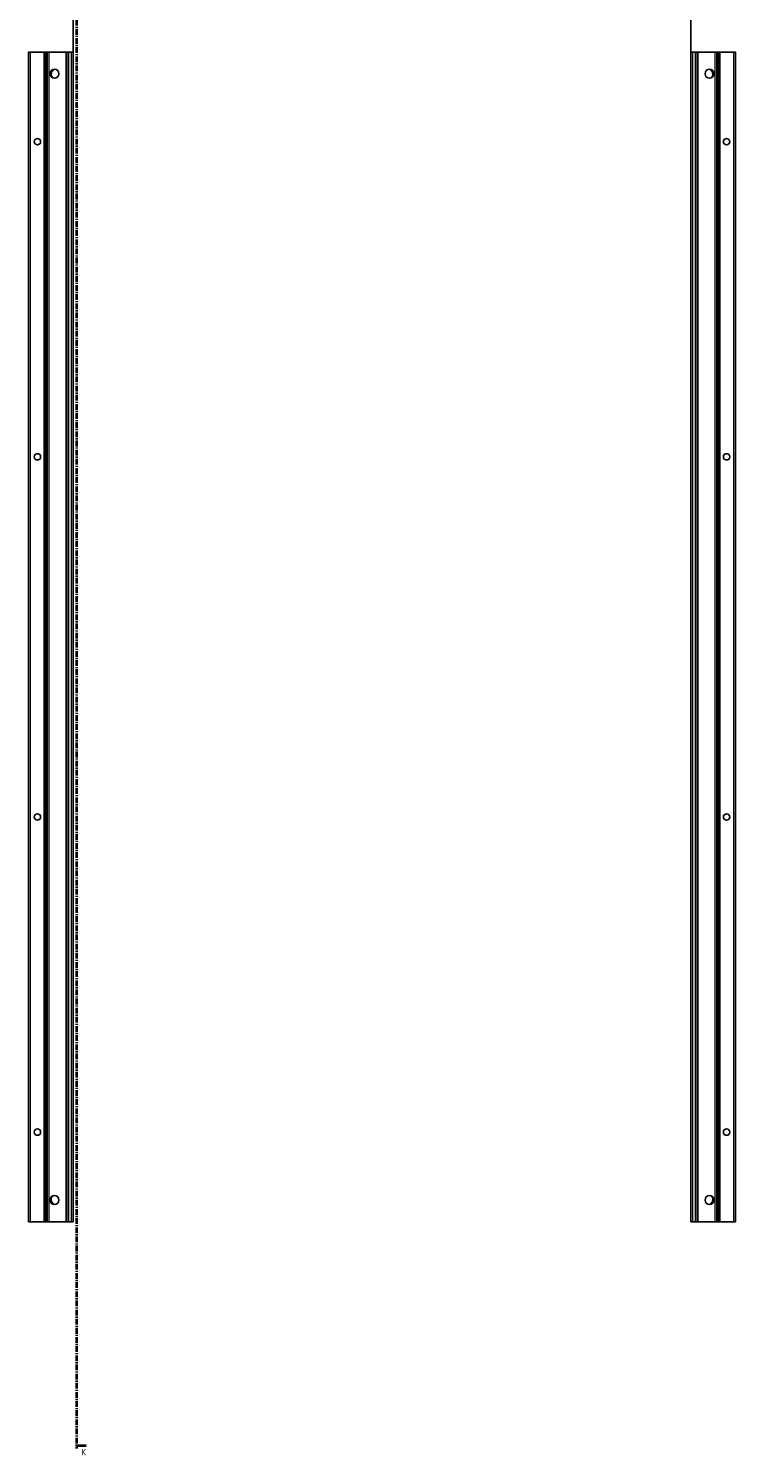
# Model space of a CAD drawing. Header units: millimetres. Extents: x -199 to 4223, y -2047 to 1507.
# Drawn here: x 1677 to 2463, y -1111 to 473 of the extents above; entities that cross this region are included whole.
import ezdxf

# ---------------------------------------------------------------- set-up
doc = ezdxf.new("R2010")
doc.units = ezdxf.units.MM
doc.linetypes.add('CENTER', pattern=[10.16, 6.35, -1.27, 1.27, -1.27])
doc.layers.add('FORMAT', color=7, linetype='Continuous')
doc.styles.add('SLDTEXTSTYLE0', font='TXT', dxfattribs={"width": 0.75})
doc.dimstyles.new('SLDDIMSTYLE0', dxfattribs={"dimtxt": 20, "dimasz": 10, "dimexe": 0, "dimexo": 0.0625, "dimgap": 5, "dimtad": 2, "dimdec": 1, "dimrnd": 1e-09, "dimzin": 12, "dimdsep": 46, "dimtxsty": 'SLDTEXTSTYLE0', "dimsah": 1, "dimcen": 0.09, "dimadec": 0, "dimazin": 3, "dimtfac": 1, "dimtofl": 0, "dimtmove": 0, "dimatfit": 3, "dimfxl": 0, "dimfrac": 2, "dimtolj": 1, "dimtzin": 12, "dimarcsym": 0})

# ---------------------------------------------------------------- blocks, each defined once
blk = doc.blocks.new('_D_4')
at = {"layer": 'FORMAT'}
for p, q in [((1727.1, 447.2), (1727.1, 646)), ((1727.1, 645), (2413.1, 645)), ((2413.1, 447.2), (2413.1, 646))]:
    blk.add_line(p, q, dxfattribs=at)
for points in [[(1727.1, 645), (1737.1, 643.5), (1737.1, 646.5)], [(2413.1, 645), (2403.1, 646.5), (2403.1, 643.5)]]:
    blk.add_solid(points, dxfattribs=at)
at = {"layer": 'FORMAT', "insert": (2048, 670.8), "char_height": 20, "attachment_point": 1, "style": 'SLDTEXTSTYLE0'}
blk.add_mtext('686', dxfattribs=at)

msp = doc.modelspace()

# ---------------------------------------------------------------- linework, layer by layer
at = {"color": 7, "linetype": 'CENTER', "lineweight": 35}
msp.add_line((1730.86, 1499.09), (1730.86, -1103.67), dxfattribs=at)
at = {"color": 7, "linetype": 'Continuous', "lineweight": 25}
for p, q in [((1677.43, -851.79), (1677.43, 447.21)), ((1677.43, 447.21), (1679.43, 447.21)), ((1679.43, 447.21), (1694.78, 447.21)), ((1694.78, 447.21), (1695.43, 447.21)), ((1695.43, 423.46), (1695.43, 447.21)), ((1695.43, 447.21), (1696.02, 447.21)), ((1696.02, 447.21), (1697.22, 447.21)), ((1697.22, 447.21), (1697.22, -851.79)), ((1697.22, 447.21), (1697.26, 447.21)), ((1697.26, 447.21), (1697.26, -851.79)), ((1697.26, 447.21), (1698.46, 447.21)), ((1698.46, 447.21), (1699.88, 447.21)), ((1699.88, 447.21), (1719.28, 447.21)), ((1719.28, 447.21), (1719.93, 447.21)), ((1719.93, -851.79), (1719.93, 447.21)), ((1719.93, 447.21), (1721.93, 447.21)), ((1721.93, 447.21), (1725.13, 447.21)), ((1725.13, 447.21), (1727.13, 447.21)), ((1727.13, 447.21), (1727.13, -851.79)), ((2413.13, -851.79), (2413.13, 447.21)), ((2413.13, 447.21), (2415.13, 447.21)), ((2418.33, 447.21), (2415.13, 447.21)), ((2418.33, 447.21), (2420.33, 447.21)), ((2420.33, 447.21), (2420.33, -851.79)), ((2420.33, 447.21), (2420.98, 447.21)), ((2440.38, 447.21), (2420.98, 447.21)), ((2440.38, 447.21), (2441.8, 447.21)), ((2443, 447.21), (2441.8, 447.21)), ((2443, -851.79), (2443, 447.21)), ((2443.04, 447.21), (2443, 447.21)), ((2443.04, -851.79), (2443.04, 447.21)), ((2444.24, 447.21), (2443.04, 447.21)), ((2444.24, 447.21), (2444.83, 447.21)), ((2444.83, 447.21), (2444.83, 423.46)), ((2444.83, 447.21), (2445.48, 447.21)), ((2460.83, 447.21), (2445.48, 447.21)), ((2460.83, 447.21), (2462.83, 447.21)), ((2462.83, 447.21), (2462.83, -851.79)), ((1705.48, 427.73), (1705.48, 428.14)), ((2434.78, 428.14), (2434.78, 427.73)), ((1695.49, 423.35), (1695.43, 423.46)), ((1695.43, 423.46), (1695.43, 421.96)), ((1695.43, 421.96), (1695.49, 422.06)), ((1695.43, 373.46), (1695.43, 421.96)), ((1695.49, 422.06), (1695.49, 423.35)), ((2444.83, 423.46), (2444.77, 423.35)), ((2444.77, 423.35), (2444.77, 422.06)), ((2444.77, 422.06), (2444.83, 421.96)), ((2444.83, 421.96), (2444.83, 423.46)), ((2444.83, 421.96), (2444.83, 373.46)), ((1695.49, 373.35), (1695.43, 373.46)), ((1695.43, 373.46), (1695.43, 371.96)), ((1695.43, 371.96), (1695.49, 372.06)), ((1695.43, 323.46), (1695.43, 371.96)), ((1695.49, 372.06), (1695.49, 373.35)), ((2444.83, 373.46), (2444.77, 373.35)), ((2444.77, 373.35), (2444.77, 372.06)), ((2444.77, 372.06), (2444.83, 371.96)), ((2444.83, 371.96), (2444.83, 373.46)), ((2444.83, 371.96), (2444.83, 323.46)), ((1695.49, 323.35), (1695.43, 323.46)), ((1695.43, 323.46), (1695.43, 321.96)), ((1695.43, 321.96), (1695.49, 322.06)), ((1695.43, 273.46), (1695.43, 321.96)), ((1695.49, 322.06), (1695.49, 323.35)), ((2444.83, 323.46), (2444.77, 323.35)), ((2444.77, 323.35), (2444.77, 322.06)), ((2444.77, 322.06), (2444.83, 321.96)), ((2444.83, 321.96), (2444.83, 323.46)), ((2444.83, 321.96), (2444.83, 273.46)), ((1695.49, 273.35), (1695.43, 273.46)), ((1695.43, 273.46), (1695.43, 271.96)), ((1695.43, 271.96), (1695.49, 272.06)), ((1695.43, 223.46), (1695.43, 271.96)), ((1695.49, 272.06), (1695.49, 273.35)), ((2444.83, 273.46), (2444.77, 273.35)), ((2444.77, 273.35), (2444.77, 272.06)), ((2444.77, 272.06), (2444.83, 271.96)), ((2444.83, 271.96), (2444.83, 273.46)), ((2444.83, 271.96), (2444.83, 223.46)), ((1695.49, 223.35), (1695.43, 223.46)), ((1695.43, 223.46), (1695.43, 221.96)), ((1695.43, 221.96), (1695.49, 222.06)), ((1695.43, 173.46), (1695.43, 221.96)), ((1695.49, 222.06), (1695.49, 223.35)), ((2444.83, 223.46), (2444.77, 223.35)), ((2444.77, 223.35), (2444.77, 222.06)), ((2444.77, 222.06), (2444.83, 221.96)), ((2444.83, 221.96), (2444.83, 223.46)), ((2444.83, 221.96), (2444.83, 173.46)), ((1695.49, 173.35), (1695.43, 173.46)), ((1695.43, 173.46), (1695.43, 171.96)), ((1695.43, 171.96), (1695.49, 172.06)), ((1695.43, 123.46), (1695.43, 171.96)), ((1695.49, 172.06), (1695.49, 173.35)), ((2444.83, 173.46), (2444.77, 173.35)), ((2444.77, 173.35), (2444.77, 172.06)), ((2444.77, 172.06), (2444.83, 171.96)), ((2444.83, 171.96), (2444.83, 173.46)), ((2444.83, 171.96), (2444.83, 123.46)), ((1695.49, 123.35), (1695.43, 123.46)), ((1695.43, 123.46), (1695.43, 121.96)), ((1695.43, 121.96), (1695.49, 122.06)), ((1695.43, 73.46), (1695.43, 121.96)), ((1695.49, 122.06), (1695.49, 123.35)), ((2444.83, 123.46), (2444.77, 123.35)), ((2444.77, 123.35), (2444.77, 122.06)), ((2444.77, 122.06), (2444.83, 121.96)), ((2444.83, 121.96), (2444.83, 123.46)), ((2444.83, 121.96), (2444.83, 73.46)), ((1695.49, 73.35), (1695.43, 73.46)), ((1695.43, 73.46), (1695.43, 71.96)), ((1695.43, 71.96), (1695.49, 72.06)), ((1695.43, 23.46), (1695.43, 71.96)), ((1695.49, 72.06), (1695.49, 73.35)), ((2444.83, 73.46), (2444.77, 73.35)), ((2444.77, 73.35), (2444.77, 72.06)), ((2444.77, 72.06), (2444.83, 71.96)), ((2444.83, 71.96), (2444.83, 73.46)), ((2444.83, 71.96), (2444.83, 23.46)), ((1695.49, 23.35), (1695.43, 23.46)), ((1695.43, 23.46), (1695.43, 21.96)), ((1695.43, 21.96), (1695.49, 22.06)), ((1695.43, -26.54), (1695.43, 21.96)), ((1695.49, 22.06), (1695.49, 23.35)), ((2444.83, 23.46), (2444.77, 23.35)), ((2444.77, 23.35), (2444.77, 22.06)), ((2444.77, 22.06), (2444.83, 21.96)), ((2444.83, 21.96), (2444.83, 23.46)), ((2444.83, 21.96), (2444.83, -26.54)), ((1695.49, -26.65), (1695.43, -26.54)), ((1695.43, -26.54), (1695.43, -28.04)), ((1695.43, -28.04), (1695.49, -27.94)), ((1695.43, -76.54), (1695.43, -28.04)), ((1695.49, -27.94), (1695.49, -26.65)), ((2444.83, -26.54), (2444.77, -26.65)), ((2444.77, -26.65), (2444.77, -27.94)), ((2444.77, -27.94), (2444.83, -28.04)), ((2444.83, -28.04), (2444.83, -26.54)), ((2444.83, -28.04), (2444.83, -76.54)), ((1695.49, -76.65), (1695.43, -76.54)), ((1695.43, -76.54), (1695.43, -78.04)), ((1695.43, -78.04), (1695.49, -77.94)), ((1695.43, -126.54), (1695.43, -78.04)), ((1695.49, -77.94), (1695.49, -76.65)), ((2444.83, -76.54), (2444.77, -76.65)), ((2444.77, -76.65), (2444.77, -77.94)), ((2444.77, -77.94), (2444.83, -78.04)), ((2444.83, -78.04), (2444.83, -76.54)), ((2444.83, -78.04), (2444.83, -126.54)), ((1695.49, -126.65), (1695.43, -126.54)), ((1695.43, -126.54), (1695.43, -128.04)), ((1695.49, -127.94), (1695.49, -126.65)), ((2444.83, -126.54), (2444.77, -126.65)), ((2444.77, -126.65), (2444.77, -127.94)), ((2444.83, -128.04), (2444.83, -126.54)), ((1695.43, -128.04), (1695.49, -127.94)), ((1695.43, -176.54), (1695.43, -128.04)), ((2444.77, -127.94), (2444.83, -128.04)), ((2444.83, -128.04), (2444.83, -176.54)), ((1695.49, -176.65), (1695.43, -176.54)), ((1695.43, -176.54), (1695.43, -178.04)), ((1695.43, -178.04), (1695.49, -177.94)), ((1695.43, -226.54), (1695.43, -178.04)), ((1695.49, -177.94), (1695.49, -176.65)), ((2444.83, -176.54), (2444.77, -176.65)), ((2444.77, -176.65), (2444.77, -177.94)), ((2444.77, -177.94), (2444.83, -178.04)), ((2444.83, -178.04), (2444.83, -176.54)), ((2444.83, -178.04), (2444.83, -226.54)), ((1695.49, -226.65), (1695.43, -226.54)), ((1695.43, -226.54), (1695.43, -228.04)), ((1695.43, -228.04), (1695.49, -227.94)), ((1695.43, -276.54), (1695.43, -228.04)), ((1695.49, -227.94), (1695.49, -226.65)), ((2444.83, -226.54), (2444.77, -226.65)), ((2444.77, -226.65), (2444.77, -227.94)), ((2444.77, -227.94), (2444.83, -228.04)), ((2444.83, -228.04), (2444.83, -226.54)), ((2444.83, -228.04), (2444.83, -276.54)), ((1695.49, -276.65), (1695.43, -276.54)), ((1695.43, -276.54), (1695.43, -278.04)), ((1695.43, -278.04), (1695.49, -277.94)), ((1695.43, -326.54), (1695.43, -278.04)), ((1695.49, -277.94), (1695.49, -276.65)), ((2444.83, -276.54), (2444.77, -276.65)), ((2444.77, -276.65), (2444.77, -277.94)), ((2444.77, -277.94), (2444.83, -278.04)), ((2444.83, -278.04), (2444.83, -276.54)), ((2444.83, -278.04), (2444.83, -326.54)), ((1695.49, -326.65), (1695.43, -326.54)), ((1695.43, -326.54), (1695.43, -328.04)), ((1695.43, -328.04), (1695.49, -327.94)), ((1695.43, -376.54), (1695.43, -328.04)), ((1695.49, -327.94), (1695.49, -326.65)), ((2444.83, -326.54), (2444.77, -326.65)), ((2444.77, -326.65), (2444.77, -327.94)), ((2444.77, -327.94), (2444.83, -328.04)), ((2444.83, -328.04), (2444.83, -326.54)), ((2444.83, -328.04), (2444.83, -376.54)), ((1695.49, -376.65), (1695.43, -376.54)), ((1695.43, -376.54), (1695.43, -378.04)), ((1695.43, -378.04), (1695.49, -377.94)), ((1695.43, -426.54), (1695.43, -378.04)), ((1695.49, -377.94), (1695.49, -376.65)), ((2444.83, -376.54), (2444.77, -376.65)), ((2444.77, -376.65), (2444.77, -377.94)), ((2444.77, -377.94), (2444.83, -378.04)), ((2444.83, -378.04), (2444.83, -376.54)), ((2444.83, -378.04), (2444.83, -426.54)), ((1695.49, -426.65), (1695.43, -426.54)), ((1695.43, -426.54), (1695.43, -428.04)), ((1695.49, -427.94), (1695.49, -426.65)), ((2444.83, -426.54), (2444.77, -426.65)), ((2444.77, -426.65), (2444.77, -427.94)), ((2444.83, -428.04), (2444.83, -426.54)), ((1695.43, -428.04), (1695.49, -427.94)), ((1695.43, -476.54), (1695.43, -428.04)), ((2444.77, -427.94), (2444.83, -428.04)), ((2444.83, -428.04), (2444.83, -476.54)), ((1695.49, -476.65), (1695.43, -476.54)), ((1695.43, -476.54), (1695.43, -478.04)), ((1695.43, -478.04), (1695.49, -477.94)), ((1695.43, -526.54), (1695.43, -478.04)), ((1695.49, -477.94), (1695.49, -476.65)), ((2444.83, -476.54), (2444.77, -476.65)), ((2444.77, -476.65), (2444.77, -477.94)), ((2444.77, -477.94), (2444.83, -478.04)), ((2444.83, -478.04), (2444.83, -476.54)), ((2444.83, -478.04), (2444.83, -526.54)), ((1695.49, -526.65), (1695.43, -526.54)), ((1695.43, -526.54), (1695.43, -528.04)), ((1695.43, -528.04), (1695.49, -527.94)), ((1695.43, -576.54), (1695.43, -528.04)), ((1695.49, -527.94), (1695.49, -526.65)), ((2444.83, -526.54), (2444.77, -526.65)), ((2444.77, -526.65), (2444.77, -527.94)), ((2444.77, -527.94), (2444.83, -528.04)), ((2444.83, -528.04), (2444.83, -526.54)), ((2444.83, -528.04), (2444.83, -576.54)), ((1695.49, -576.65), (1695.43, -576.54)), ((1695.43, -576.54), (1695.43, -578.04)), ((1695.43, -578.04), (1695.49, -577.94)), ((1695.43, -626.54), (1695.43, -578.04)), ((1695.49, -577.94), (1695.49, -576.65)), ((2444.83, -576.54), (2444.77, -576.65)), ((2444.77, -576.65), (2444.77, -577.94)), ((2444.77, -577.94), (2444.83, -578.04)), ((2444.83, -578.04), (2444.83, -576.54)), ((2444.83, -578.04), (2444.83, -626.54)), ((1695.49, -626.65), (1695.43, -626.54)), ((1695.43, -626.54), (1695.43, -628.04)), ((1695.43, -628.04), (1695.49, -627.94)), ((1695.43, -676.54), (1695.43, -628.04)), ((1695.49, -627.94), (1695.49, -626.65)), ((2444.83, -626.54), (2444.77, -626.65)), ((2444.77, -626.65), (2444.77, -627.94)), ((2444.77, -627.94), (2444.83, -628.04)), ((2444.83, -628.04), (2444.83, -626.54)), ((2444.83, -628.04), (2444.83, -676.54)), ((1695.49, -676.65), (1695.43, -676.54)), ((1695.43, -676.54), (1695.43, -678.04)), ((1695.43, -678.04), (1695.49, -677.94)), ((1695.43, -726.54), (1695.43, -678.04)), ((1695.49, -677.94), (1695.49, -676.65)), ((2444.83, -676.54), (2444.77, -676.65)), ((2444.77, -676.65), (2444.77, -677.94)), ((2444.77, -677.94), (2444.83, -678.04)), ((2444.83, -678.04), (2444.83, -676.54)), ((2444.83, -678.04), (2444.83, -726.54)), ((1695.49, -726.65), (1695.43, -726.54)), ((1695.43, -726.54), (1695.43, -728.04)), ((1695.43, -728.04), (1695.49, -727.94)), ((1695.43, -776.54), (1695.43, -728.04)), ((1695.49, -727.94), (1695.49, -726.65)), ((2444.83, -726.54), (2444.77, -726.65)), ((2444.77, -726.65), (2444.77, -727.94)), ((2444.77, -727.94), (2444.83, -728.04)), ((2444.83, -728.04), (2444.83, -726.54)), ((2444.83, -728.04), (2444.83, -776.54)), ((1695.49, -776.65), (1695.43, -776.54)), ((1695.43, -776.54), (1695.43, -778.04)), ((1695.43, -778.04), (1695.49, -777.94)), ((1695.43, -826.54), (1695.43, -778.04)), ((1695.49, -777.94), (1695.49, -776.65)), ((2444.83, -776.54), (2444.77, -776.65)), ((2444.77, -776.65), (2444.77, -777.94)), ((2444.77, -777.94), (2444.83, -778.04)), ((2444.83, -778.04), (2444.83, -776.54)), ((2444.83, -778.04), (2444.83, -826.54)), ((1695.49, -826.65), (1695.43, -826.54)), ((1695.43, -826.54), (1695.43, -828.04)), ((1695.43, -828.04), (1695.49, -827.94)), ((1695.43, -851.79), (1695.43, -828.04)), ((1695.49, -827.94), (1695.49, -826.65)), ((1705.48, -832.73), (1705.48, -832.32)), ((2434.78, -832.32), (2434.78, -832.73)), ((2444.83, -826.54), (2444.77, -826.65)), ((2444.77, -826.65), (2444.77, -827.94)), ((2444.77, -827.94), (2444.83, -828.04)), ((2444.83, -828.04), (2444.83, -826.54)), ((2444.83, -828.04), (2444.83, -851.79)), ((1679.43, -851.79), (1677.43, -851.79)), ((1679.43, -851.79), (1694.78, -851.79)), ((1695.43, -851.79), (1694.78, -851.79)), ((1696.02, -851.79), (1695.43, -851.79)), ((1696.02, -851.79), (1697.22, -851.79)), ((1697.22, -851.79), (1697.26, -851.79)), ((1697.26, -851.79), (1698.46, -851.79)), ((1699.88, -851.79), (1698.46, -851.79)), ((1699.88, -851.79), (1719.28, -851.79)), ((1719.93, -851.79), (1719.28, -851.79)), ((1721.93, -851.79), (1719.93, -851.79)), ((1721.93, -851.79), (1725.13, -851.79)), ((1727.13, -851.79), (1725.13, -851.79)), ((2415.13, -851.79), (2413.13, -851.79)), ((2418.33, -851.79), (2415.13, -851.79)), ((2420.33, -851.79), (2418.33, -851.79)), ((2420.98, -851.79), (2420.33, -851.79)), ((2440.38, -851.79), (2420.98, -851.79)), ((2441.8, -851.79), (2440.38, -851.79)), ((2443, -851.79), (2441.8, -851.79)), ((2443.04, -851.79), (2443, -851.79)), ((2444.24, -851.79), (2443.04, -851.79)), ((2444.83, -851.79), (2444.24, -851.79)), ((2445.48, -851.79), (2444.83, -851.79)), ((2460.83, -851.79), (2445.48, -851.79)), ((2462.83, -851.79), (2460.83, -851.79))]:
    msp.add_line(p, q, dxfattribs=at)
at = {"color": 8, "linetype": 'Continuous', "lineweight": 18}
for p, q in [((1679.43, 447.21), (1679.43, -851.79)), ((1694.78, -851.79), (1694.78, 447.21)), ((1696.02, 447.21), (1696.02, -851.79)), ((1698.46, -851.79), (1698.46, 447.21)), ((1699.88, 447.21), (1699.88, -851.79)), ((1719.28, -851.79), (1719.28, 447.21)), ((1721.93, 447.21), (1721.93, -851.79)), ((1725.13, -851.79), (1725.13, 447.21)), ((2415.13, 447.21), (2415.13, -851.79)), ((2418.33, -851.79), (2418.33, 447.21)), ((2420.98, 447.21), (2420.98, -851.79)), ((2440.38, -851.79), (2440.38, 447.21)), ((2441.8, 447.21), (2441.8, -851.79)), ((2444.24, -851.79), (2444.24, 447.21)), ((2445.48, 447.21), (2445.48, -851.79)), ((2460.83, -851.79), (2460.83, 447.21))]:
    msp.add_line(p, q, dxfattribs=at)
at = {"color": 7, "linetype": 'Continuous', "lineweight": 35}
msp.add_line((1741.5, -1100.67), (1730.86, -1100.67), dxfattribs=at)
at = {"color": 7, "linetype": 'Continuous', "lineweight": 25}
for centre, radius in [((1706.28, 423.21), 5), ((2433.98, 423.21), 5), ((1687.33, 347.71), 3.5), ((2452.93, 347.71), 3.5), ((1687.33, -2.29), 3.5), ((2452.93, -2.29), 3.5), ((1687.33, -402.29), 3.5), ((2452.93, -402.29), 3.5), ((1687.33, -752.29), 3.5), ((2452.93, -752.29), 3.5), ((1706.28, -827.79), 5), ((2433.98, -827.79), 5)]:
    msp.add_circle(centre, radius, dxfattribs=at)
for centre, radius, start, end in [((1707.78, 422.71), 5.25, 119.14074, 233.81086), ((1704.98, 427.73), 0.5, 299.14074, 0), ((2435.28, 427.73), 0.5, 180, 240.85926), ((2432.48, 422.71), 5.25, 306.1891, 60.85926), ((1707.78, -827.29), 5.25, 126.18914, 240.85926), ((2432.48, -827.29), 5.25, 299.14074, 53.81091), ((1704.98, -832.32), 0.5, 0, 60.85926), ((2435.28, -832.32), 0.5, 119.14074, 180)]:
    msp.add_arc(centre, radius, start, end, dxfattribs=at)
at = {"color": 7, "linetype": 'Continuous', "lineweight": 35}
msp.add_solid([(1730.86, -1100.67), (1737.86, -1101.79), (1737.86, -1099.55)], dxfattribs=at)

# ---------------------------------------------------------------- texts
at = {"color": 7, "linetype": 'Continuous', "insert": (1736.02, -1104.37), "char_height": 7, "attachment_point": 1, "style": 'SLDTEXTSTYLE0'}
msp.add_mtext('K', dxfattribs=at)

# ---------------------------------------------------------------- dimensions: what is measured, and where the dimension line sits
at = {"layer": 'FORMAT'}
dim = msp.add_linear_dim(base=(2413.13, 645), p1=(1727.13, 447.21), p2=(2413.13, 447.21), angle=0, dimstyle='SLDDIMSTYLE0', dxfattribs=at)
dim.commit()
dim.dimension.update_dxf_attribs({"geometry": '_D_4', "text_midpoint": (2070.13, 645), "dimtype": 160})

doc.saveas('drawing.dxf')
